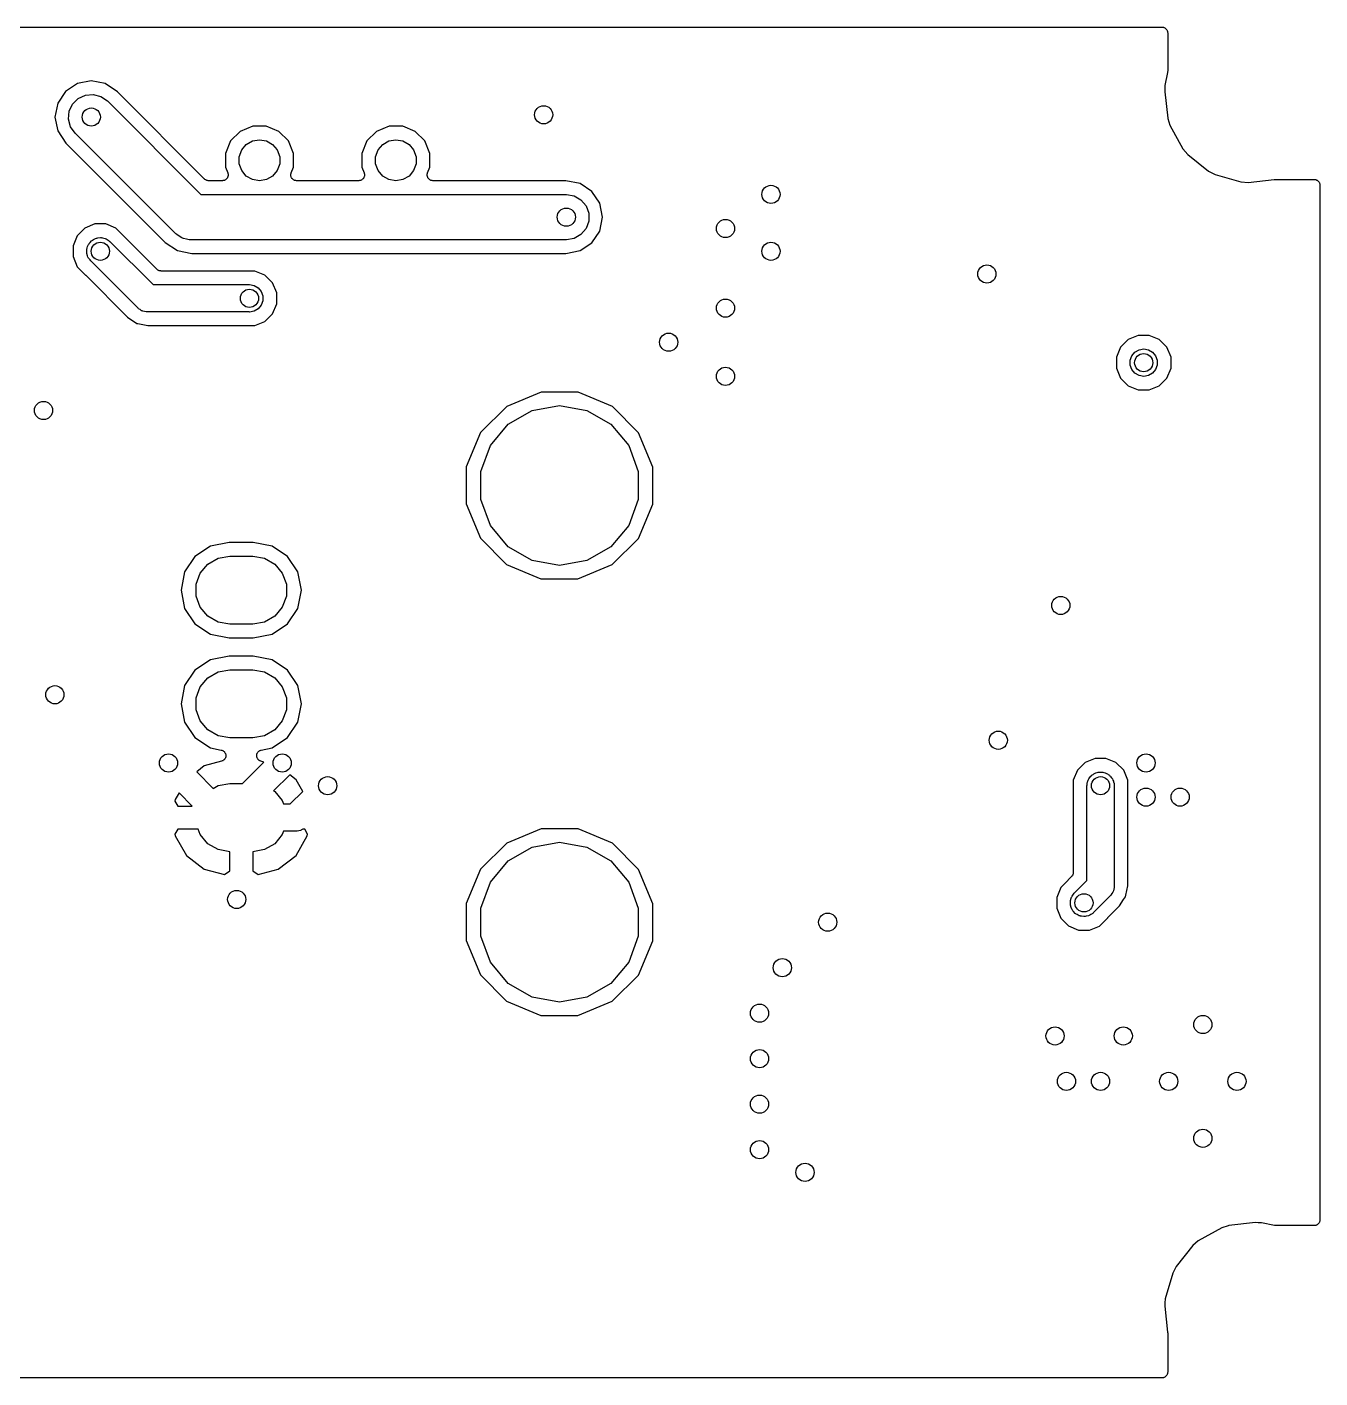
# Model space of a CAD drawing. Extents: x 110.2 to 158.8, y -100 to -70.3.
# Drawn here: x 130.39 to 158.83, y -100.02 to -70.32 of the extents above; entities that cross this region are included whole.
import ezdxf

# ---------------------------------------------------------------- set-up
doc = ezdxf.new("R2010")
doc.units = 0
doc.header["$MEASUREMENT"] = 0
doc.layers.add('BLACK', color=7, linetype='CONTINUOUS')

msp = doc.modelspace()

# ---------------------------------------------------------------- linework, layer by layer
at = {"layer": 'Black'}
for p, q in [((121.627, -70.3205), (155.35, -70.3205)), ((155.35, -70.3205), (155.361, -70.3224)), ((155.361, -70.3224), (155.372, -70.3224)), ((155.372, -70.3224), (155.382, -70.3262)), ((155.382, -70.3262), (155.393, -70.3281)), ((155.393, -70.3281), (155.403, -70.3337)), ((155.403, -70.3337), (155.413, -70.3375)), ((155.413, -70.3375), (155.422, -70.3446)), ((155.422, -70.3446), (155.431, -70.3502)), ((155.431, -70.3502), (155.438, -70.3587)), ((155.438, -70.3587), (155.447, -70.3658)), ((155.447, -70.3658), (155.453, -70.3755)), ((155.453, -70.3755), (155.46, -70.384)), ((155.46, -70.384), (155.463, -70.3944)), ((155.463, -70.3944), (155.469, -70.404)), ((155.469, -70.404), (155.471, -70.415)), ((155.471, -70.415), (155.475, -70.4254)), ((155.475, -70.4254), (155.475, -70.4365)), ((155.475, -70.4365), (155.477, -70.4475)), ((155.477, -70.4475), (155.477, -71.2933)), ((131.495, -71.5632), (131.236, -71.7361)), ((131.8, -71.5025), (131.495, -71.5632)), ((132.105, -71.5632), (131.8, -71.5025)), ((132.375, -71.7432), (132.105, -71.5632)), ((155.474, -71.318), (155.416, -71.6096)), ((155.475, -71.3055), (155.474, -71.318)), ((155.477, -71.2933), (155.475, -71.3055)), ((131.236, -71.7361), (131.063, -71.9948)), ((131.513, -71.8904), (131.671, -71.817)), ((131.671, -71.817), (131.844, -71.8019)), ((131.844, -71.8019), (132.011, -71.8468)), ((132.011, -71.8468), (132.154, -71.9464)), ((134.294, -73.6628), (132.375, -71.7432)), ((155.416, -71.6812), (155.411, -71.7422)), ((155.411, -71.7422), (155.478, -72.3279)), ((155.416, -71.6707), (155.415, -71.676)), ((155.415, -71.676), (155.416, -71.6812)), ((155.416, -71.6096), (155.416, -71.6707)), ((131.063, -71.9948), (131.002, -72.3)), ((131.317, -72.1706), (131.39, -72.0132)), ((131.39, -72.0132), (131.513, -71.8904)), ((132.154, -71.9464), (134.207, -74)), ((131.002, -72.3), (131.063, -72.6052)), ((131.302, -72.3436), (131.317, -72.1706)), ((131.347, -72.5113), (131.302, -72.3436)), ((155.478, -72.3279), (155.48, -72.3341)), ((155.48, -72.3341), (155.48, -72.3341)), ((155.48, -72.3341), (155.527, -72.4813)), ((131.063, -72.6052), (131.243, -72.8745)), ((131.446, -72.6536), (131.347, -72.5113)), ((133.646, -74.8536), (131.446, -72.6536)), ((135.076, -72.6138), (134.865, -72.8246)), ((135.351, -72.4999), (135.076, -72.6138)), ((135.65, -72.5001), (135.351, -72.4999)), ((135.925, -72.6146), (135.65, -72.5001)), ((136.136, -72.8257), (135.925, -72.6146)), ((138.076, -72.6138), (137.865, -72.8246)), ((138.351, -72.4999), (138.076, -72.6138)), ((138.65, -72.5001), (138.351, -72.4999)), ((138.925, -72.6146), (138.65, -72.5001)), ((139.136, -72.8257), (138.925, -72.6146)), ((155.527, -72.4813), (155.812, -72.9969)), ((131.243, -72.8745), (133.425, -75.0568)), ((134.865, -72.8246), (134.75, -73.1002)), ((135.055, -73.1716), (135.109, -73.0241)), ((135.109, -73.0241), (135.21, -72.904)), ((135.21, -72.904), (135.346, -72.8255)), ((135.346, -72.8255), (135.5, -72.7983)), ((135.5, -72.7983), (135.654, -72.8255)), ((135.654, -72.8255), (135.79, -72.904)), ((135.79, -72.904), (135.891, -73.0241)), ((135.891, -73.0241), (135.945, -73.1716)), ((136.25, -73.1015), (136.136, -72.8257)), ((137.865, -72.8246), (137.75, -73.1002)), ((138.055, -73.1716), (138.109, -73.0241)), ((138.109, -73.0241), (138.21, -72.904)), ((138.21, -72.904), (138.346, -72.8255)), ((138.346, -72.8255), (138.5, -72.7983)), ((138.5, -72.7983), (138.654, -72.8255)), ((138.654, -72.8255), (138.79, -72.904)), ((138.79, -72.904), (138.891, -73.0241)), ((138.891, -73.0241), (138.945, -73.1716)), ((139.25, -73.1015), (139.136, -72.8257)), ((155.812, -72.9969), (155.917, -73.1199)), ((134.75, -73.1002), (134.75, -73.3985)), ((135.055, -73.3284), (135.055, -73.1716)), ((135.109, -73.4759), (135.055, -73.3284)), ((135.945, -73.3284), (135.891, -73.4759)), ((135.945, -73.1716), (135.945, -73.3284)), ((136.25, -73.3998), (136.25, -73.1015)), ((137.75, -73.1002), (137.75, -73.3985)), ((138.055, -73.3284), (138.055, -73.1716)), ((138.109, -73.4759), (138.055, -73.3284)), ((138.945, -73.3284), (138.891, -73.4759)), ((138.945, -73.1716), (138.945, -73.3284)), ((139.25, -73.3998), (139.25, -73.1015)), ((155.917, -73.1199), (156.378, -73.4868)), ((134.75, -73.3985), (134.802, -73.5245)), ((134.785, -73.6504), (134.775, -73.6597)), ((134.789, -73.6429), (134.785, -73.6504)), ((134.795, -73.6365), (134.789, -73.6429)), ((134.799, -73.6235), (134.795, -73.6365)), ((134.806, -73.6113), (134.799, -73.6235)), ((134.802, -73.5245), (134.805, -73.538)), ((134.805, -73.538), (134.81, -73.5509)), ((134.807, -73.603), (134.806, -73.6113)), ((134.81, -73.5951), (134.807, -73.603)), ((134.81, -73.5509), (134.81, -73.5594)), ((134.81, -73.5594), (134.811, -73.5676)), ((134.811, -73.5676), (134.81, -73.5812)), ((134.81, -73.5812), (134.81, -73.5951)), ((135.21, -73.596), (135.109, -73.4759)), ((135.346, -73.6745), (135.21, -73.596)), ((135.79, -73.596), (135.654, -73.6745)), ((135.891, -73.4759), (135.79, -73.596)), ((136.189, -73.5673), (136.19, -73.5593)), ((136.19, -73.5811), (136.189, -73.5673)), ((136.19, -73.5509), (136.195, -73.5379)), ((136.19, -73.5593), (136.19, -73.5509)), ((136.19, -73.5951), (136.19, -73.5811)), ((136.193, -73.6029), (136.19, -73.5951)), ((136.194, -73.6111), (136.193, -73.6029)), ((136.201, -73.6234), (136.194, -73.6111)), ((136.195, -73.5379), (136.198, -73.5243)), ((136.198, -73.5243), (136.25, -73.3998)), ((136.205, -73.6365), (136.201, -73.6234)), ((136.211, -73.6429), (136.205, -73.6365)), ((136.215, -73.6502), (136.211, -73.6429)), ((136.225, -73.6596), (136.215, -73.6502)), ((137.75, -73.3985), (137.802, -73.5245)), ((137.785, -73.6504), (137.775, -73.6597)), ((137.789, -73.6429), (137.785, -73.6504)), ((137.795, -73.6365), (137.789, -73.6429)), ((137.799, -73.6235), (137.795, -73.6365)), ((137.806, -73.6113), (137.799, -73.6235)), ((137.802, -73.5245), (137.805, -73.538)), ((137.805, -73.538), (137.81, -73.5509)), ((137.807, -73.603), (137.806, -73.6113)), ((137.81, -73.5951), (137.807, -73.603)), ((137.81, -73.5509), (137.81, -73.5594)), ((137.81, -73.5594), (137.811, -73.5676)), ((137.811, -73.5676), (137.81, -73.5812)), ((137.81, -73.5812), (137.81, -73.5951)), ((138.21, -73.596), (138.109, -73.4759)), ((138.346, -73.6745), (138.21, -73.596)), ((138.79, -73.596), (138.654, -73.6745)), ((138.891, -73.4759), (138.79, -73.596)), ((139.189, -73.5673), (139.19, -73.5593)), ((139.19, -73.5811), (139.189, -73.5673)), ((139.19, -73.5509), (139.195, -73.5379)), ((139.19, -73.5593), (139.19, -73.5509)), ((139.19, -73.5951), (139.19, -73.5811)), ((139.193, -73.6029), (139.19, -73.5951)), ((139.194, -73.6111), (139.193, -73.6029)), ((139.201, -73.6234), (139.194, -73.6111)), ((139.195, -73.5379), (139.198, -73.5243)), ((139.198, -73.5243), (139.25, -73.3998)), ((139.205, -73.6365), (139.201, -73.6234)), ((139.211, -73.6429), (139.205, -73.6365)), ((139.215, -73.6502), (139.211, -73.6429)), ((139.225, -73.6596), (139.215, -73.6502)), ((156.378, -73.4868), (156.407, -73.5018)), ((156.407, -73.5018), (156.407, -73.5018)), ((156.407, -73.5018), (156.521, -73.5606)), ((156.521, -73.5606), (157.088, -73.7231)), ((134.299, -73.666), (134.294, -73.6628)), ((134.302, -73.6703), (134.299, -73.666)), ((134.317, -73.6786), (134.302, -73.6703)), ((134.33, -73.6881), (134.317, -73.6786)), ((134.336, -73.6895), (134.33, -73.6881)), ((134.341, -73.6923), (134.336, -73.6895)), ((134.357, -73.6952), (134.341, -73.6923)), ((134.373, -73.6995), (134.357, -73.6952)), ((134.378, -73.699), (134.373, -73.6995)), ((134.384, -73.7), (134.378, -73.699)), ((134.685, -73.7), (134.384, -73.7)), ((134.698, -73.6976), (134.685, -73.7)), ((134.712, -73.697), (134.698, -73.6976)), ((134.72, -73.6938), (134.712, -73.697)), ((134.728, -73.6923), (134.72, -73.6938)), ((134.74, -73.6854), (134.728, -73.6923)), ((134.753, -73.6802), (134.74, -73.6854)), ((134.759, -73.6745), (134.753, -73.6802)), ((134.766, -73.6703), (134.759, -73.6745)), ((134.775, -73.6597), (134.766, -73.6703)), ((135.5, -73.7017), (135.346, -73.6745)), ((135.654, -73.6745), (135.5, -73.7017)), ((136.234, -73.6703), (136.225, -73.6596)), ((136.241, -73.6744), (136.234, -73.6703)), ((136.247, -73.6801), (136.241, -73.6744)), ((136.26, -73.6854), (136.247, -73.6801)), ((136.272, -73.6923), (136.26, -73.6854)), ((136.28, -73.6938), (136.272, -73.6923)), ((136.288, -73.697), (136.28, -73.6938)), ((136.302, -73.6976), (136.288, -73.697)), ((136.315, -73.7), (136.302, -73.6976)), ((137.685, -73.7), (136.315, -73.7)), ((137.698, -73.6976), (137.685, -73.7)), ((137.712, -73.697), (137.698, -73.6976)), ((137.72, -73.6938), (137.712, -73.697)), ((137.728, -73.6923), (137.72, -73.6938)), ((137.74, -73.6854), (137.728, -73.6923)), ((137.753, -73.6802), (137.74, -73.6854)), ((137.759, -73.6745), (137.753, -73.6802)), ((137.766, -73.6703), (137.759, -73.6745)), ((137.775, -73.6597), (137.766, -73.6703)), ((138.5, -73.7017), (138.346, -73.6745)), ((138.654, -73.6745), (138.5, -73.7017)), ((139.234, -73.6703), (139.225, -73.6596)), ((139.241, -73.6744), (139.234, -73.6703)), ((139.247, -73.6801), (139.241, -73.6744)), ((139.26, -73.6854), (139.247, -73.6801)), ((139.272, -73.6923), (139.26, -73.6854)), ((139.28, -73.6938), (139.272, -73.6923)), ((139.288, -73.697), (139.28, -73.6938)), ((139.302, -73.6976), (139.288, -73.697)), ((139.315, -73.7), (139.302, -73.6976)), ((142.237, -73.7), (139.315, -73.7)), ((142.555, -73.7632), (142.237, -73.7)), ((142.814, -73.9361), (142.555, -73.7632)), ((142.987, -74.1948), (142.814, -73.9361)), ((157.088, -73.7231), (157.091, -73.7233)), ((157.091, -73.7233), (157.091, -73.7233)), ((157.091, -73.7233), (157.248, -73.7364)), ((157.248, -73.7364), (157.82, -73.6713)), ((157.82, -73.6713), (157.827, -73.6717)), ((157.827, -73.6717), (157.834, -73.6705)), ((157.834, -73.6705), (158.7, -73.6705)), ((158.7, -73.6705), (158.711, -73.6724)), ((158.711, -73.6724), (158.722, -73.6724)), ((158.722, -73.6724), (158.732, -73.6762)), ((158.732, -73.6762), (158.743, -73.6781)), ((158.743, -73.6781), (158.753, -73.6837)), ((158.753, -73.6837), (158.763, -73.6875)), ((158.763, -73.6875), (158.772, -73.6946)), ((158.772, -73.6946), (158.781, -73.7002)), ((158.781, -73.7002), (158.788, -73.7087)), ((158.788, -73.7087), (158.797, -73.7158)), ((158.797, -73.7158), (158.803, -73.7255)), ((158.803, -73.7255), (158.81, -73.734)), ((158.81, -73.734), (158.813, -73.7444)), ((158.813, -73.7444), (158.819, -73.754)), ((158.819, -73.754), (158.821, -73.765)), ((158.821, -73.765), (158.825, -73.7754)), ((158.825, -73.7754), (158.825, -73.7865)), ((158.825, -73.7865), (158.827, -73.7975)), ((158.827, -73.7975), (158.827, -96.5435)), ((134.207, -74), (142.25, -74)), ((142.25, -74), (142.421, -74.0302)), ((142.421, -74.0302), (142.571, -74.117)), ((142.571, -74.117), (142.683, -74.25)), ((143.048, -74.5), (142.987, -74.1948)), ((142.683, -74.25), (142.742, -74.4132)), ((142.742, -74.4132), (142.742, -74.5868)), ((142.987, -74.8052), (143.048, -74.5)), ((131.661, -74.741), (131.492, -74.9097)), ((131.881, -74.6499), (131.661, -74.741)), ((132, -74.65), (131.881, -74.6499)), ((132.12, -74.6501), (132, -74.65)), ((132, -74.65), (132, -74.65)), ((132.34, -74.7416), (132.12, -74.6501)), ((132.424, -74.8257), (132.34, -74.7416)), ((133.246, -75.6474), (132.424, -74.8257)), ((132.424, -74.8257), (132.424, -74.8257)), ((132.424, -74.8257), (132.424, -74.8257)), ((142.683, -74.75), (142.571, -74.883)), ((142.742, -74.5868), (142.683, -74.75)), ((142.814, -75.0639), (142.987, -74.8052)), ((131.492, -74.9097), (131.4, -75.1301)), ((131.4, -75.1301), (131.4, -75.3688)), ((131.721, -75.1486), (131.739, -75.0994)), ((131.739, -75.0994), (131.751, -75.0859)), ((131.751, -75.0859), (131.754, -75.0779)), ((131.754, -75.0779), (131.773, -75.0594)), ((131.773, -75.0594), (131.806, -75.0193)), ((131.806, -75.0193), (131.822, -75.0105)), ((131.822, -75.0105), (131.828, -75.0043)), ((131.828, -75.0043), (131.852, -74.9932)), ((131.852, -74.9932), (131.897, -74.967)), ((131.897, -74.967), (131.914, -74.964)), ((131.914, -74.964), (131.922, -74.9602)), ((131.922, -74.9602), (131.948, -74.9579)), ((131.948, -74.9579), (132, -74.9489)), ((132, -74.9489), (132.017, -74.9519)), ((132.017, -74.9519), (132.026, -74.9511)), ((132.026, -74.9511), (132.051, -74.9579)), ((132.051, -74.9579), (132.103, -74.967)), ((132.103, -74.967), (132.118, -74.9758)), ((132.118, -74.9758), (132.127, -74.9781)), ((132.127, -74.9781), (132.148, -74.9932)), ((132.148, -74.9932), (132.194, -75.0193)), ((132.194, -75.0193), (132.205, -75.0328)), ((132.205, -75.0328), (132.212, -75.0379)), ((132.212, -75.0379), (133.159, -75.9846)), ((133.425, -75.0568), (133.695, -75.2368)), ((133.664, -74.8662), (133.646, -74.8536)), ((133.679, -74.883), (133.664, -74.8662)), ((133.735, -74.9157), (133.679, -74.883)), ((133.789, -74.9532), (133.735, -74.9157)), ((133.81, -74.9588), (133.789, -74.9532)), ((133.829, -74.9698), (133.81, -74.9588)), ((133.893, -74.9812), (133.829, -74.9698)), ((133.956, -74.9981), (133.893, -74.9812)), ((133.978, -74.9962), (133.956, -74.9981)), ((134, -75), (133.978, -74.9962)), ((142.25, -75), (134, -75)), ((142.421, -74.9698), (142.25, -75)), ((142.571, -74.883), (142.421, -74.9698)), ((142.555, -75.2368), (142.814, -75.0639)), ((131.4, -75.3688), (131.491, -75.5894)), ((131.701, -75.2761), (131.703, -75.25)), ((131.703, -75.2847), (131.701, -75.2761)), ((131.703, -75.1977), (131.709, -75.1812)), ((131.703, -75.25), (131.703, -75.1977)), ((131.703, -75.3023), (131.703, -75.2847)), ((131.721, -75.3514), (131.703, -75.3023)), ((131.709, -75.1812), (131.71, -75.1724)), ((131.71, -75.1724), (131.721, -75.1486)), ((131.728, -75.3768), (131.721, -75.3514)), ((131.733, -75.384), (131.728, -75.3768)), ((131.739, -75.4006), (131.733, -75.384)), ((131.773, -75.4406), (131.739, -75.4006)), ((133.695, -75.2368), (134.013, -75.3)), ((134.013, -75.3), (142.237, -75.3)), ((142.237, -75.3), (142.555, -75.2368)), ((131.491, -75.5894), (131.674, -75.7726)), ((131.788, -75.4621), (131.773, -75.4406)), ((132.822, -76.4967), (131.788, -75.4621)), ((133.25, -75.6506), (133.246, -75.6474)), ((133.254, -75.6549), (133.25, -75.6506)), ((133.268, -75.6632), (133.254, -75.6549)), ((133.282, -75.6727), (133.268, -75.6632)), ((133.287, -75.6741), (133.282, -75.6727)), ((133.292, -75.6769), (133.287, -75.6741)), ((133.309, -75.6798), (133.292, -75.6769)), ((133.325, -75.6841), (133.309, -75.6798)), ((133.33, -75.6836), (133.325, -75.6841)), ((133.336, -75.6846), (133.33, -75.6836)), ((135.135, -75.6846), (133.336, -75.6846)), ((135.136, -75.6844), (135.135, -75.6846)), ((135.141, -75.6845), (135.136, -75.6844)), ((135.4, -75.6847), (135.141, -75.6845)), ((135.141, -75.6845), (135.141, -75.6845)), ((135.141, -75.6845), (135.141, -75.6845)), ((135.62, -75.7762), (135.4, -75.6847)), ((131.674, -75.7726), (131.674, -75.7726)), ((131.674, -75.7726), (131.674, -75.7726)), ((131.674, -75.7726), (131.677, -75.7759)), ((131.677, -75.7759), (131.678, -75.7763)), ((131.678, -75.7763), (132.601, -76.7)), ((133.159, -75.9846), (135.273, -75.9846)), ((135.273, -75.9846), (135.28, -75.9834)), ((135.28, -75.9834), (135.383, -76.0016)), ((135.383, -76.0016), (135.473, -76.0539)), ((135.789, -75.9451), (135.62, -75.7762)), ((135.88, -76.1657), (135.789, -75.9451)), ((135.473, -76.0539), (135.54, -76.134)), ((135.54, -76.134), (135.576, -76.2323)), ((135.576, -76.2323), (135.576, -76.3369)), ((135.88, -76.4044), (135.88, -76.1657)), ((132.833, -76.5043), (132.822, -76.4967)), ((132.842, -76.5144), (132.833, -76.5043)), ((132.876, -76.534), (132.842, -76.5144)), ((132.908, -76.5565), (132.876, -76.534)), ((132.921, -76.5599), (132.908, -76.5565)), ((132.932, -76.5665), (132.921, -76.5599)), ((132.971, -76.5733), (132.932, -76.5665)), ((133.008, -76.5834), (132.971, -76.5733)), ((133.022, -76.5823), (133.008, -76.5834)), ((133.035, -76.5846), (133.022, -76.5823)), ((135.273, -76.5846), (133.035, -76.5846)), ((135.28, -76.5857), (135.273, -76.5846)), ((135.383, -76.5676), (135.28, -76.5857)), ((135.473, -76.5153), (135.383, -76.5676)), ((135.54, -76.4351), (135.473, -76.5153)), ((135.576, -76.3369), (135.54, -76.4351)), ((135.788, -76.6249), (135.88, -76.4044)), ((132.601, -76.7), (132.806, -76.8366)), ((132.806, -76.8366), (132.827, -76.8409)), ((132.827, -76.8409), (133.047, -76.8846)), ((133.047, -76.8846), (135.279, -76.8846)), ((135.279, -76.8846), (135.279, -76.8846)), ((135.279, -76.8846), (135.279, -76.8846)), ((135.279, -76.8846), (135.398, -76.8847)), ((135.398, -76.8847), (135.619, -76.7935)), ((135.619, -76.7935), (135.788, -76.6249)), ((154.611, -77.191), (154.442, -77.3597)), ((154.831, -77.0999), (154.611, -77.191)), ((155.07, -77.1001), (154.831, -77.0999)), ((155.29, -77.1916), (155.07, -77.1001)), ((155.459, -77.3606), (155.29, -77.1916)), ((154.442, -77.3597), (154.35, -77.5801)), ((154.689, -77.5494), (154.756, -77.4693)), ((154.756, -77.4693), (154.847, -77.417)), ((154.847, -77.417), (154.95, -77.3989)), ((154.95, -77.3989), (155.053, -77.417)), ((155.053, -77.417), (155.144, -77.4693)), ((155.144, -77.4693), (155.211, -77.5494)), ((155.55, -77.5812), (155.459, -77.3606)), ((154.35, -77.5801), (154.35, -77.8188)), ((154.653, -77.6477), (154.689, -77.5494)), ((154.653, -77.7523), (154.653, -77.6477)), ((154.689, -77.8506), (154.653, -77.7523)), ((155.211, -77.5494), (155.247, -77.6477)), ((155.247, -77.7523), (155.211, -77.8506)), ((155.247, -77.6477), (155.247, -77.7523)), ((155.55, -77.8199), (155.55, -77.5812)), ((154.35, -77.8188), (154.441, -78.0394)), ((154.441, -78.0394), (154.61, -78.2084)), ((154.756, -77.9307), (154.689, -77.8506)), ((154.847, -77.983), (154.756, -77.9307)), ((154.95, -78.0011), (154.847, -77.983)), ((155.053, -77.983), (154.95, -78.0011)), ((155.144, -77.9307), (155.053, -77.983)), ((155.211, -77.8506), (155.144, -77.9307)), ((155.289, -78.209), (155.458, -78.0403)), ((155.458, -78.0403), (155.55, -77.8199)), ((141.694, -78.3496), (140.94, -78.6611)), ((142.51, -78.3504), (141.694, -78.3496)), ((143.263, -78.6631), (142.51, -78.3504)), ((154.61, -78.2084), (154.83, -78.2999)), ((154.83, -78.2999), (155.069, -78.3001)), ((155.069, -78.3001), (155.289, -78.209)), ((140.94, -78.6611), (140.363, -79.2373)), ((141.499, -78.7493), (142.1, -78.6433)), ((142.1, -78.6433), (142.701, -78.7493)), ((143.839, -79.2403), (143.263, -78.6631)), ((140.971, -79.0543), (141.499, -78.7493)), ((142.701, -78.7493), (143.229, -79.0543)), ((140.363, -79.2373), (140.05, -79.9904)), ((140.579, -79.5217), (140.971, -79.0543)), ((143.229, -79.0543), (143.621, -79.5217)), ((144.15, -79.994), (143.839, -79.2403)), ((140.37, -80.095), (140.579, -79.5217)), ((143.621, -79.5217), (143.83, -80.095)), ((140.05, -79.9904), (140.05, -80.806)), ((140.37, -80.705), (140.37, -80.095)), ((143.83, -80.095), (143.83, -80.705)), ((144.15, -80.8096), (144.15, -79.994)), ((140.579, -81.2783), (140.37, -80.705)), ((143.83, -80.705), (143.621, -81.2783)), ((140.05, -80.806), (140.361, -81.5597)), ((143.837, -81.5627), (144.15, -80.8096)), ((140.971, -81.7457), (140.579, -81.2783)), ((143.621, -81.2783), (143.229, -81.7457)), ((134.835, -81.65), (134.421, -81.7322)), ((135.365, -81.65), (134.835, -81.65)), ((135.779, -81.7322), (135.365, -81.65)), ((140.361, -81.5597), (140.937, -82.1369)), ((143.26, -82.1389), (143.837, -81.5627)), ((134.081, -81.9593), (133.854, -82.2991)), ((134.421, -81.7322), (134.081, -81.9593)), ((134.59, -81.9952), (134.846, -81.95)), ((134.846, -81.95), (135.354, -81.95)), ((135.354, -81.95), (135.61, -81.9952)), ((136.119, -81.9593), (135.779, -81.7322)), ((136.346, -82.2991), (136.119, -81.9593)), ((141.499, -82.0507), (140.971, -81.7457)), ((143.229, -81.7457), (142.701, -82.0507)), ((134.197, -82.325), (134.364, -82.1255)), ((134.364, -82.1255), (134.59, -81.9952)), ((135.61, -81.9952), (135.836, -82.1255)), ((135.836, -82.1255), (136.003, -82.325)), ((140.937, -82.1369), (141.69, -82.4496)), ((142.1, -82.1567), (141.499, -82.0507)), ((142.701, -82.0507), (142.1, -82.1567)), ((142.506, -82.4504), (143.26, -82.1389)), ((133.854, -82.2991), (133.775, -82.7)), ((134.108, -82.5698), (134.197, -82.325)), ((136.003, -82.325), (136.092, -82.5698)), ((136.425, -82.7), (136.346, -82.2991)), ((141.69, -82.4496), (142.506, -82.4504)), ((133.775, -82.7), (133.854, -83.1009)), ((134.108, -82.8302), (134.108, -82.5698)), ((134.197, -83.075), (134.108, -82.8302)), ((136.092, -82.8302), (136.003, -83.075)), ((136.092, -82.5698), (136.092, -82.8302)), ((136.346, -83.1009), (136.425, -82.7)), ((133.854, -83.1009), (134.081, -83.4407)), ((134.364, -83.2745), (134.197, -83.075)), ((136.003, -83.075), (135.836, -83.2745)), ((136.119, -83.4407), (136.346, -83.1009)), ((134.081, -83.4407), (134.421, -83.6678)), ((134.59, -83.4048), (134.364, -83.2745)), ((134.846, -83.45), (134.59, -83.4048)), ((135.354, -83.45), (134.846, -83.45)), ((135.61, -83.4048), (135.354, -83.45)), ((135.836, -83.2745), (135.61, -83.4048)), ((135.779, -83.6678), (136.119, -83.4407)), ((134.421, -83.6678), (134.835, -83.75)), ((134.835, -83.75), (135.365, -83.75)), ((135.365, -83.75), (135.779, -83.6678)), ((134.421, -84.2322), (134.081, -84.4593)), ((134.835, -84.15), (134.421, -84.2322)), ((135.365, -84.15), (134.835, -84.15)), ((135.779, -84.2322), (135.365, -84.15)), ((136.119, -84.4593), (135.779, -84.2322)), ((134.081, -84.4593), (133.854, -84.7991)), ((134.197, -84.825), (134.364, -84.6255)), ((134.364, -84.6255), (134.59, -84.4952)), ((134.59, -84.4952), (134.846, -84.45)), ((134.846, -84.45), (135.354, -84.45)), ((135.354, -84.45), (135.61, -84.4952)), ((135.61, -84.4952), (135.836, -84.6255)), ((135.836, -84.6255), (136.003, -84.825)), ((136.346, -84.7991), (136.119, -84.4593)), ((133.854, -84.7991), (133.775, -85.2)), ((134.108, -85.0698), (134.197, -84.825)), ((136.003, -84.825), (136.092, -85.0698)), ((136.425, -85.2), (136.346, -84.7991)), ((133.775, -85.2), (133.854, -85.6009)), ((134.108, -85.3302), (134.108, -85.0698)), ((136.092, -85.0698), (136.092, -85.3302)), ((136.346, -85.6009), (136.425, -85.2)), ((134.197, -85.575), (134.108, -85.3302)), ((136.092, -85.3302), (136.003, -85.575)), ((133.854, -85.6009), (134.081, -85.9407)), ((134.364, -85.7745), (134.197, -85.575)), ((134.59, -85.9048), (134.364, -85.7745)), ((135.836, -85.7745), (135.61, -85.9048)), ((136.003, -85.575), (135.836, -85.7745)), ((136.119, -85.9407), (136.346, -85.6009)), ((134.081, -85.9407), (134.421, -86.1678)), ((134.846, -85.95), (134.59, -85.9048)), ((135.354, -85.95), (134.846, -85.95)), ((135.61, -85.9048), (135.354, -85.95)), ((135.779, -86.1678), (136.119, -85.9407)), ((134.421, -86.1678), (134.659, -86.2151)), ((134.659, -86.2151), (134.673, -86.2206)), ((134.673, -86.2206), (134.688, -86.2244)), ((134.688, -86.2244), (134.694, -86.2285)), ((134.694, -86.2285), (134.7, -86.2311)), ((134.7, -86.2311), (134.712, -86.241)), ((134.712, -86.241), (134.724, -86.2496)), ((134.73, -86.4234), (134.718, -86.4328)), ((134.724, -86.2496), (134.728, -86.2555)), ((134.728, -86.2555), (134.734, -86.2602)), ((134.734, -86.4173), (134.73, -86.4234)), ((134.734, -86.2602), (134.741, -86.2734)), ((134.739, -86.4122), (134.734, -86.4173)), ((134.745, -86.3986), (134.739, -86.4122)), ((134.741, -86.2734), (134.749, -86.2856)), ((134.753, -86.3857), (134.745, -86.3986)), ((134.749, -86.2856), (134.751, -86.2926)), ((134.751, -86.2926), (134.755, -86.2989)), ((134.754, -86.3787), (134.753, -86.3857)), ((134.757, -86.3722), (134.754, -86.3787)), ((134.755, -86.2989), (134.757, -86.3137)), ((134.757, -86.3137), (134.761, -86.3282)), ((134.759, -86.3572), (134.757, -86.3722)), ((134.761, -86.3425), (134.759, -86.3572)), ((134.761, -86.3282), (134.76, -86.3354)), ((134.76, -86.3354), (134.761, -86.3425)), ((135.439, -86.3282), (135.443, -86.3137)), ((135.44, -86.3354), (135.439, -86.3282)), ((135.439, -86.3425), (135.44, -86.3354)), ((135.441, -86.3572), (135.439, -86.3425)), ((135.443, -86.3722), (135.441, -86.3572)), ((135.443, -86.3137), (135.445, -86.2989)), ((135.446, -86.3787), (135.443, -86.3722)), ((135.445, -86.2989), (135.449, -86.2926)), ((135.447, -86.3857), (135.446, -86.3787)), ((135.455, -86.3986), (135.447, -86.3857)), ((135.449, -86.2926), (135.451, -86.2856)), ((135.451, -86.2856), (135.459, -86.2734)), ((135.461, -86.4122), (135.455, -86.3986)), ((135.459, -86.2734), (135.466, -86.2602)), ((135.466, -86.4173), (135.461, -86.4122)), ((135.466, -86.2602), (135.472, -86.2555)), ((135.47, -86.4234), (135.466, -86.4173)), ((135.482, -86.4328), (135.47, -86.4234)), ((135.472, -86.2555), (135.476, -86.2496)), ((135.476, -86.2496), (135.488, -86.241)), ((135.488, -86.241), (135.5, -86.2311)), ((135.5, -86.2311), (135.506, -86.2285)), ((135.506, -86.2285), (135.512, -86.2244)), ((135.512, -86.2244), (135.527, -86.2206)), ((135.527, -86.2206), (135.541, -86.2151)), ((135.541, -86.2151), (135.779, -86.1678)), ((153.881, -86.3999), (153.661, -86.491)), ((154.12, -86.4001), (153.881, -86.3999)), ((154.34, -86.4916), (154.12, -86.4001)), ((134.286, -86.566), (134.119, -86.6949)), ((134.119, -86.6949), (134.482, -87.0575)), ((134.668, -86.4623), (134.286, -86.566)), ((134.681, -86.4559), (134.668, -86.4623)), ((134.696, -86.451), (134.681, -86.4559)), ((134.701, -86.4465), (134.696, -86.451)), ((134.708, -86.4435), (134.701, -86.4465)), ((134.718, -86.4328), (134.708, -86.4435)), ((135.126, -86.95), (135.596, -86.4796)), ((135.492, -86.4435), (135.482, -86.4328)), ((135.499, -86.4465), (135.492, -86.4435)), ((135.504, -86.451), (135.499, -86.4465)), ((135.519, -86.4559), (135.504, -86.451)), ((135.532, -86.4623), (135.519, -86.4559)), ((135.596, -86.4796), (135.532, -86.4623)), ((153.492, -86.6597), (153.4, -86.8801)), ((153.661, -86.491), (153.492, -86.6597)), ((153.869, -86.7334), (153.897, -86.717)), ((153.897, -86.717), (153.929, -86.7113)), ((153.929, -86.7113), (153.948, -86.7046)), ((153.948, -86.7046), (153.968, -86.7046)), ((153.968, -86.7046), (154, -86.6989)), ((154, -86.6989), (154.032, -86.7046)), ((154.032, -86.7046), (154.052, -86.7046)), ((154.052, -86.7046), (154.071, -86.7113)), ((154.071, -86.7113), (154.103, -86.717)), ((154.103, -86.717), (154.131, -86.7334)), ((154.509, -86.6606), (154.34, -86.4916)), ((154.6, -86.8812), (154.509, -86.6606)), ((134.482, -87.0575), (134.59, -86.9952)), ((134.59, -86.9952), (134.846, -86.95)), ((134.846, -86.95), (135.126, -86.95)), ((136.165, -86.7596), (135.812, -87.1119)), ((136.305, -86.8681), (136.165, -86.7596)), ((136.452, -87.1241), (136.305, -86.8681)), ((153.4, -86.8801), (153.4, -87.1388)), ((153.7, -87), (153.703, -86.9806)), ((153.7, -89.086), (153.7, -87)), ((153.703, -86.9477), (153.715, -86.9168)), ((153.703, -86.9806), (153.703, -86.9477)), ((153.715, -86.9168), (153.718, -86.8974)), ((153.718, -86.8974), (153.728, -86.8803)), ((153.728, -86.8803), (153.739, -86.8494)), ((153.739, -86.8494), (153.76, -86.8243)), ((153.76, -86.8243), (153.77, -86.8072)), ((153.77, -86.8072), (153.785, -86.7945)), ((153.785, -86.7945), (153.806, -86.7693)), ((153.806, -86.7693), (153.835, -86.7529)), ((153.835, -86.7529), (153.85, -86.7402)), ((153.85, -86.7402), (153.869, -86.7334)), ((154.131, -86.7334), (154.15, -86.7402)), ((154.15, -86.7402), (154.165, -86.7529)), ((154.165, -86.7529), (154.194, -86.7693)), ((154.194, -86.7693), (154.215, -86.7945)), ((154.215, -86.7945), (154.23, -86.8072)), ((154.23, -86.8072), (154.24, -86.8243)), ((154.24, -86.8243), (154.261, -86.8494)), ((154.261, -86.8494), (154.272, -86.8803)), ((154.272, -86.8803), (154.282, -86.8974)), ((154.282, -86.8974), (154.285, -86.9168)), ((154.285, -86.9168), (154.297, -86.9477)), ((154.297, -86.9477), (154.297, -86.9806)), ((154.297, -86.9806), (154.3, -87)), ((154.3, -87), (154.3, -89.2103)), ((154.6, -87.0005), (154.6, -86.8812)), ((154.6, -87.0006), (154.6, -87.0005)), ((154.6, -89.1978), (154.6, -87.0006)), ((154.6, -87.0006), (154.6, -87.0006)), ((133.648, -87.3), (133.641, -87.336)), ((133.731, -87.1549), (133.648, -87.3)), ((134.022, -87.446), (133.731, -87.1549)), ((135.812, -87.1119), (135.836, -87.1255)), ((135.836, -87.1255), (136.003, -87.325)), ((136.176, -87.4), (136.452, -87.1241)), ((153.4, -87.1388), (153.4, -87.1389)), ((153.4, -87.1389), (153.4, -87.1389)), ((153.4, -87.1389), (153.4, -87.1436)), ((153.4, -87.1436), (153.4, -87.1443)), ((153.4, -87.1443), (153.4, -88.9092)), ((133.641, -87.336), (133.704, -87.446)), ((133.704, -87.446), (134.022, -87.446)), ((136.003, -87.325), (136.031, -87.4)), ((136.031, -87.4), (136.176, -87.4)), ((133.704, -87.954), (133.641, -88.064)), ((133.641, -88.064), (133.648, -88.1)), ((133.648, -88.1), (133.895, -88.5318)), ((134.153, -87.954), (133.704, -87.954)), ((134.197, -88.075), (134.153, -87.954)), ((134.364, -88.2745), (134.197, -88.075)), ((136.003, -88.075), (135.836, -88.2745)), ((136.031, -88), (136.003, -88.075)), ((136.3, -88), (136.031, -88)), ((136.313, -87.9977), (136.3, -88)), ((136.305, -88.5318), (136.552, -88.1)), ((136.326, -87.9989), (136.313, -87.9977)), ((136.364, -87.9887), (136.326, -87.9989)), ((136.403, -87.9819), (136.364, -87.9887)), ((136.414, -87.9753), (136.403, -87.9819)), ((136.427, -87.9719), (136.414, -87.9753)), ((136.452, -87.954), (136.427, -87.9719)), ((136.496, -87.954), (136.452, -87.954)), ((136.559, -88.064), (136.496, -87.954)), ((136.552, -88.1), (136.559, -88.064)), ((141.694, -87.9496), (140.94, -88.2611)), ((142.51, -87.9504), (141.694, -87.9496)), ((143.263, -88.2631), (142.51, -87.9504)), ((134.59, -88.4048), (134.364, -88.2745)), ((134.846, -88.45), (134.59, -88.4048)), ((134.846, -88.8676), (134.846, -88.45)), ((135.61, -88.4048), (135.354, -88.45)), ((135.354, -88.45), (135.354, -88.8676)), ((135.836, -88.2745), (135.61, -88.4048)), ((140.94, -88.2611), (140.363, -88.8373)), ((140.971, -88.6543), (141.499, -88.3493)), ((141.499, -88.3493), (142.1, -88.2433)), ((142.1, -88.2433), (142.701, -88.3493)), ((142.701, -88.3493), (143.229, -88.6543)), ((143.839, -88.8403), (143.263, -88.2631)), ((133.895, -88.5318), (134.286, -88.834)), ((135.914, -88.834), (136.305, -88.5318)), ((140.579, -89.1217), (140.971, -88.6543)), ((143.229, -88.6543), (143.621, -89.1217)), ((134.286, -88.834), (134.728, -88.9541)), ((134.728, -88.9541), (134.846, -88.8676)), ((135.354, -88.8676), (135.472, -88.9541)), ((135.472, -88.9541), (135.914, -88.834)), ((140.363, -88.8373), (140.05, -89.5904)), ((144.15, -89.594), (143.839, -88.8403)), ((153.363, -88.999), (153.211, -89.1509)), ((153.366, -88.9944), (153.363, -88.999)), ((153.37, -88.9908), (153.366, -88.9944)), ((153.379, -88.9764), (153.37, -88.9908)), ((153.388, -88.9628), (153.379, -88.9764)), ((153.39, -88.9575), (153.388, -88.9628)), ((153.392, -88.9526), (153.39, -88.9575)), ((153.395, -88.9363), (153.392, -88.9526)), ((153.4, -88.9202), (153.395, -88.9363)), ((153.4, -88.9092), (153.399, -88.9147)), ((153.399, -88.9147), (153.4, -88.9202)), ((153.423, -89.363), (153.7, -89.086)), ((140.37, -89.695), (140.579, -89.1217)), ((143.621, -89.1217), (143.83, -89.695)), ((153.127, -89.2348), (153.035, -89.4553)), ((153.211, -89.1509), (153.127, -89.2348)), ((153.211, -89.1509), (153.211, -89.1509)), ((153.211, -89.1509), (153.211, -89.1509)), ((153.374, -89.4246), (153.408, -89.3845)), ((153.408, -89.3845), (153.423, -89.363)), ((154.249, -89.3692), (154.23, -89.4031)), ((154.272, -89.3371), (154.249, -89.3692)), ((154.275, -89.3243), (154.272, -89.3371)), ((154.282, -89.3129), (154.275, -89.3243)), ((154.289, -89.2743), (154.282, -89.3129)), ((154.299, -89.2365), (154.289, -89.2743)), ((154.3, -89.2103), (154.298, -89.2233)), ((154.298, -89.2233), (154.299, -89.2365)), ((154.559, -89.4051), (154.6, -89.1978)), ((140.05, -89.5904), (140.05, -90.406)), ((144.15, -89.719), (144.15, -89.594)), ((153.035, -89.4553), (153.035, -89.694)), ((153.336, -89.549), (153.339, -89.5405)), ((153.339, -89.5751), (153.336, -89.549)), ((153.339, -89.5228), (153.356, -89.4737)), ((153.339, -89.5405), (153.339, -89.5228)), ((153.339, -89.6274), (153.339, -89.5751)), ((153.345, -89.644), (153.339, -89.6274)), ((153.345, -89.6528), (153.345, -89.644)), ((153.356, -89.6766), (153.345, -89.6528)), ((153.356, -89.4737), (153.363, -89.4484)), ((153.374, -89.7257), (153.356, -89.6766)), ((153.363, -89.4484), (153.368, -89.4411)), ((153.368, -89.4411), (153.374, -89.4246)), ((154.212, -89.4224), (153.847, -89.7873)), ((154.161, -89.8974), (154.415, -89.6434)), ((154.22, -89.4116), (154.212, -89.4224)), ((154.23, -89.4031), (154.22, -89.4116)), ((154.415, -89.6434), (154.508, -89.5046)), ((154.508, -89.5046), (154.552, -89.439)), ((154.552, -89.439), (154.559, -89.4051)), ((140.37, -90.305), (140.37, -89.695)), ((143.83, -89.695), (143.83, -90.305)), ((144.15, -90.4096), (144.15, -89.719)), ((144.15, -89.719), (144.15, -89.719)), ((153.035, -89.694), (153.126, -89.9146)), ((153.126, -89.9146), (153.295, -90.0835)), ((153.386, -89.7392), (153.374, -89.7257)), ((153.389, -89.7472), (153.386, -89.7392)), ((153.408, -89.7658), (153.389, -89.7472)), ((153.442, -89.8058), (153.408, -89.7658)), ((153.457, -89.8146), (153.442, -89.8058)), ((153.463, -89.8209), (153.457, -89.8146)), ((153.487, -89.832), (153.463, -89.8209)), ((153.532, -89.8581), (153.487, -89.832)), ((153.55, -89.8612), (153.532, -89.8581)), ((153.558, -89.8649), (153.55, -89.8612)), ((153.584, -89.8672), (153.558, -89.8649)), ((153.635, -89.8763), (153.584, -89.8672)), ((153.653, -89.8732), (153.635, -89.8763)), ((153.661, -89.874), (153.653, -89.8732)), ((153.687, -89.8672), (153.661, -89.874)), ((153.738, -89.8581), (153.687, -89.8672)), ((153.753, -89.8493), (153.738, -89.8581)), ((153.762, -89.847), (153.753, -89.8493)), ((153.783, -89.832), (153.762, -89.847)), ((153.829, -89.8058), (153.783, -89.832)), ((153.84, -89.7923), (153.829, -89.8058)), ((153.847, -89.7873), (153.84, -89.7923)), ((153.975, -90.0841), (154.158, -89.9013)), ((154.158, -89.9012), (154.161, -89.898)), ((154.158, -89.9013), (154.158, -89.9012)), ((154.158, -89.9013), (154.158, -89.9013)), ((154.161, -89.898), (154.161, -89.8974)), ((153.295, -90.0835), (153.515, -90.175)), ((153.515, -90.175), (153.635, -90.1751)), ((153.635, -90.1751), (153.635, -90.1751)), ((153.635, -90.1751), (153.754, -90.1752)), ((153.754, -90.1752), (153.975, -90.0841)), ((140.05, -90.406), (140.361, -91.1597)), ((140.579, -90.8783), (140.37, -90.305)), ((143.83, -90.305), (143.621, -90.8783)), ((143.837, -91.1627), (144.15, -90.4096)), ((140.971, -91.3457), (140.579, -90.8783)), ((143.621, -90.8783), (143.229, -91.3457)), ((140.361, -91.1597), (140.937, -91.7369)), ((143.26, -91.7389), (143.837, -91.1627)), ((141.499, -91.6507), (140.971, -91.3457)), ((143.229, -91.3457), (142.701, -91.6507)), ((140.937, -91.7369), (141.69, -92.0496)), ((142.1, -91.7567), (141.499, -91.6507)), ((142.701, -91.6507), (142.1, -91.7567)), ((142.506, -92.0504), (143.26, -91.7389)), ((141.69, -92.0496), (142.506, -92.0504)), ((156.666, -96.7204), (156.15, -97.0063)), ((156.807, -96.6752), (156.666, -96.7204)), ((156.819, -96.6713), (156.807, -96.6752)), ((156.807, -96.6752), (156.807, -96.6752)), ((157.405, -96.6045), (156.819, -96.6713)), ((157.466, -96.6096), (157.405, -96.6045)), ((157.471, -96.6091), (157.466, -96.6096)), ((157.476, -96.61), (157.471, -96.6091)), ((157.538, -96.61), (157.476, -96.61)), ((157.829, -96.668), (157.538, -96.61)), ((157.842, -96.6683), (157.829, -96.668)), ((157.854, -96.6705), (157.842, -96.6683)), ((158.7, -96.6705), (157.854, -96.6705)), ((158.711, -96.6685), (158.7, -96.6705)), ((158.722, -96.6685), (158.711, -96.6685)), ((158.732, -96.6647), (158.722, -96.6685)), ((158.743, -96.6628), (158.732, -96.6647)), ((158.753, -96.6573), (158.743, -96.6628)), ((158.763, -96.6535), (158.753, -96.6573)), ((158.772, -96.6463), (158.763, -96.6535)), ((158.781, -96.6408), (158.772, -96.6463)), ((158.788, -96.6322), (158.781, -96.6408)), ((158.797, -96.6251), (158.788, -96.6322)), ((158.803, -96.6155), (158.797, -96.6251)), ((158.81, -96.607), (158.803, -96.6155)), ((158.813, -96.5965), (158.81, -96.607)), ((158.819, -96.5869), (158.813, -96.5965)), ((158.821, -96.576), (158.819, -96.5869)), ((158.825, -96.5655), (158.821, -96.576)), ((158.827, -96.5435), (158.825, -96.5544)), ((158.825, -96.5544), (158.825, -96.5655)), ((156.027, -97.1103), (155.66, -97.5717)), ((156.15, -97.0063), (156.027, -97.1103)), ((155.66, -97.5717), (155.587, -97.7149)), ((155.587, -97.7149), (155.424, -98.2816)), ((155.424, -98.2816), (155.417, -98.3696)), ((155.417, -98.3696), (155.411, -98.4422)), ((155.411, -98.4422), (155.476, -99.0134)), ((155.476, -99.0134), (155.475, -99.0207)), ((155.475, -99.0207), (155.477, -99.0278)), ((155.477, -99.0278), (155.477, -99.8935)), ((155.35, -100.02), (121.627, -100.02)), ((155.361, -100.019), (155.35, -100.02)), ((155.372, -100.019), (155.361, -100.019)), ((155.382, -100.015), (155.372, -100.019)), ((155.393, -100.013), (155.382, -100.015)), ((155.403, -100.007), (155.393, -100.013)), ((155.413, -100.003), (155.403, -100.007)), ((155.422, -99.9963), (155.413, -100.003)), ((155.431, -99.9908), (155.422, -99.9963)), ((155.438, -99.9822), (155.431, -99.9908)), ((155.447, -99.9751), (155.438, -99.9822)), ((155.453, -99.9655), (155.447, -99.9751)), ((155.46, -99.957), (155.453, -99.9655)), ((155.463, -99.9465), (155.46, -99.957)), ((155.469, -99.9369), (155.463, -99.9465)), ((155.471, -99.926), (155.469, -99.9369)), ((155.475, -99.9155), (155.471, -99.926)), ((155.477, -99.8935), (155.475, -99.9044)), ((155.475, -99.9044), (155.475, -99.9155))]:
    msp.add_line(p, q, dxfattribs=at)
for centre in [(131.8, -72.3), (141.75, -72.25), (146.75, -74), (142.25, -74.5), (145.75, -74.75), (132, -75.25), (146.75, -75.25), (151.5, -75.75), (135.28, -76.2846), (145.75, -76.5), (144.5, -77.25), (154.95, -77.7), (145.75, -78), (130.75, -78.75), (153.125, -83.0366), (131, -85), (151.75, -86), (133.5, -86.5), (136, -86.5), (155, -86.5), (137, -87), (154, -87), (155, -87.25), (155.75, -87.25), (135, -89.5), (153.635, -89.5751), (148, -90), (147, -91), (146.5, -92), (156.25, -92.25), (153, -92.5), (154.5, -92.5), (146.5, -93), (153.25, -93.5), (154, -93.5), (155.5, -93.5), (157, -93.5), (146.5, -94), (156.25, -94.75), (146.5, -95), (147.5, -95.5)]:
    msp.add_circle(centre, 0.2, dxfattribs=at)

doc.saveas('drawing.dxf')
